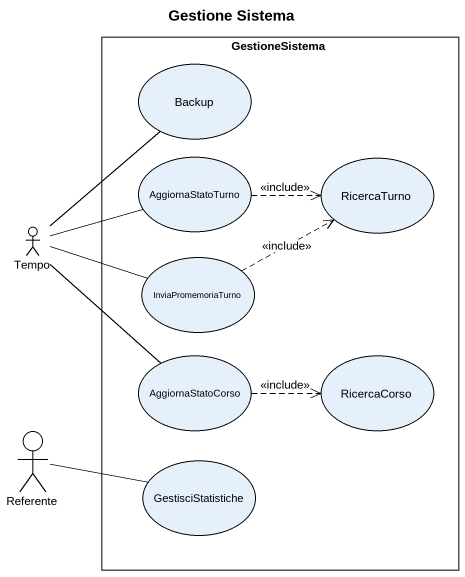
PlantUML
@startuml
title Gestione Sistema
rectangle GestioneSistema {
  usecase Backup
  usecase AggiornaStatoTurno
  usecase RicercaTurno
  usecase InviaPromemoriaTurno
  usecase AggiornaStatoCorso
  usecase RicercaCorso
  usecase GestisciStatistiche
}
actor Tempo
actor Referente
AggiornaStatoTurno .right.> RicercaTurno : <<include>>
Tempo -up- Backup
Tempo -right- AggiornaStatoTurno
Tempo -- AggiornaStatoCorso
InviaPromemoriaTurno .right.> RicercaTurno : <<include>>
InviaPromemoriaTurno -left- Tempo
AggiornaStatoCorso .right.> RicercaCorso : <<include>>
GestisciStatistiche -left- Referente
@enduml
